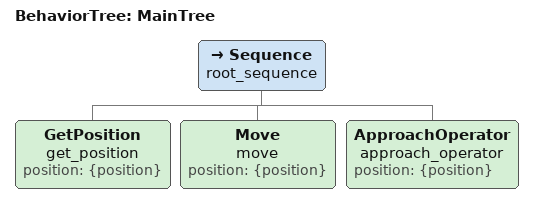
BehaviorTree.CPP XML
<root main_tree_to_execute = "MainTree" >
     <BehaviorTree ID="MainTree">
        <Sequence name="root_sequence">
            <!--DetectGuest name="detect_guest" distance="{distance}"/-->
            <GetPosition   name="get_position" position="{position}"/>
            <Move   name="move" position="{position}"/>
            <ApproachOperator   name="approach_operator" position="{position}"/>
        </Sequence>
     </BehaviorTree>
 </root>
